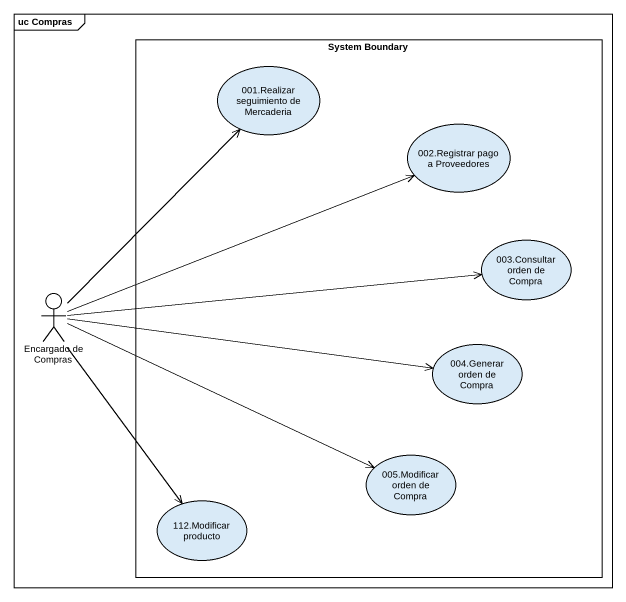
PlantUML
@startuml
mainframe uc Compras
rectangle "System Boundary" as System_Boundary {
  usecase "001.Realizar seguimiento de Mercaderia" as u001_Realizar_seguimiento_de
  usecase "002.Registrar pago a Proveedores" as u002_Registrar_pago_a
  usecase "003.Consultar orden de Compra" as u003_Consultar_orden_de
  usecase "004.Generar orden de Compra" as u004_Generar_orden_de_Compra
  usecase "005.Modificar orden de Compra" as u005_Modificar_orden_de
  usecase "112.Modificar producto" as u112_Modificar_producto
}
actor "Encargado de Compras" as Encargado_de_Compras
Encargado_de_Compras -up-> u001_Realizar_seguimiento_de
Encargado_de_Compras -right-> u002_Registrar_pago_a
Encargado_de_Compras -right-> u003_Consultar_orden_de
Encargado_de_Compras -right-> u004_Generar_orden_de_Compra
Encargado_de_Compras -right-> u005_Modificar_orden_de
Encargado_de_Compras --> u112_Modificar_producto
@enduml
